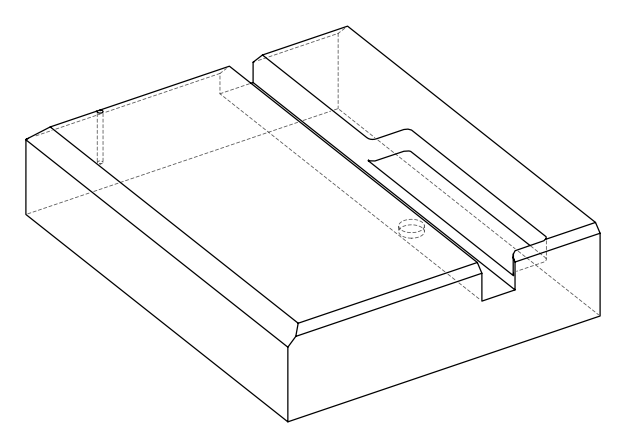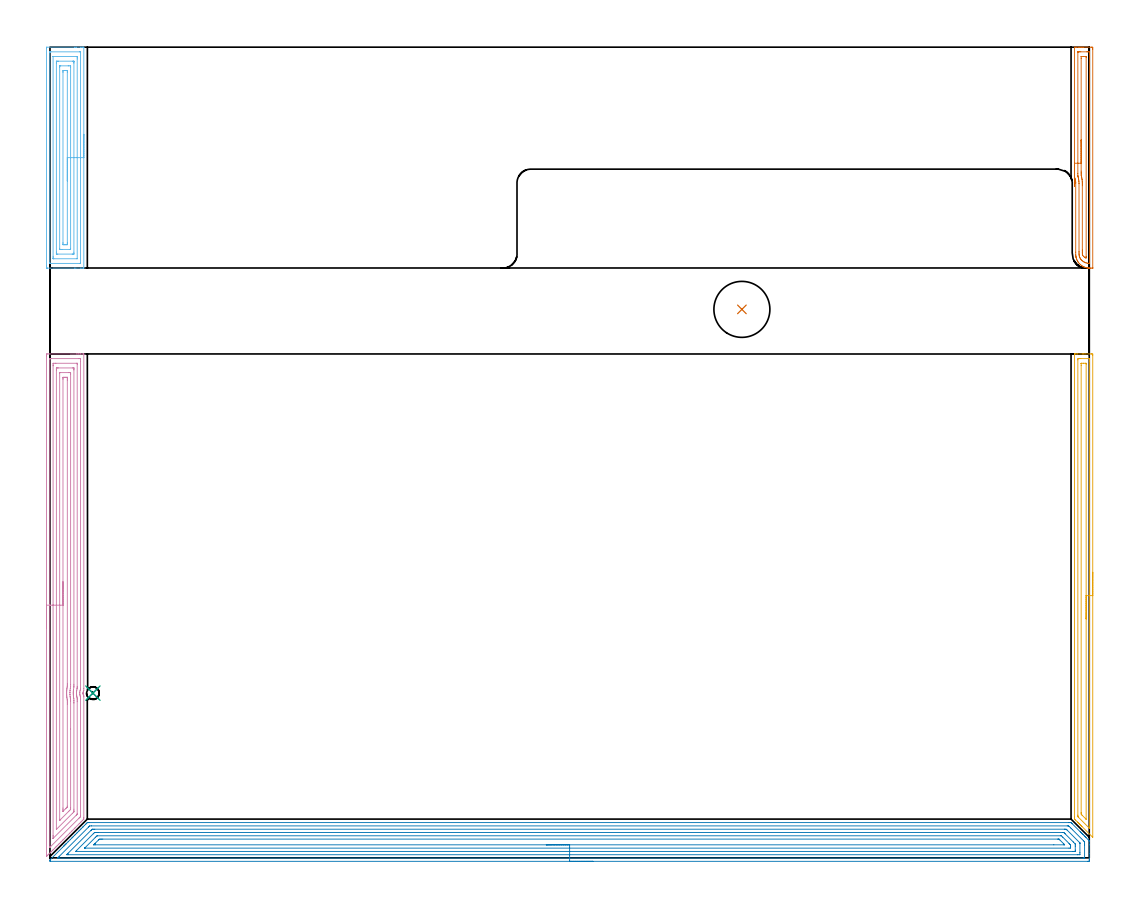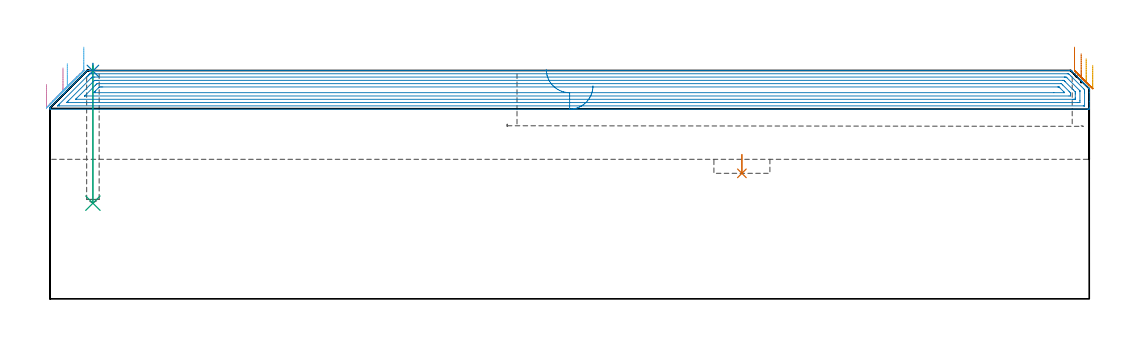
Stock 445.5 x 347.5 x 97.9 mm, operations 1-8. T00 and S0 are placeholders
(PLAN: 10 operations, 5 tool changes, 129.1 min)
(1 INDEXABLE_INSERT_DRILL_BLIND_HOLE_FROM_SOLID | STEP1POCKET | UGT0302_003 | 0.04 min | 19926 mm3)
(2 SPOT_DRILL | STEP1POCKET_1 | NXT0321_9005460120000 | 0.03 min | 147 mm3)
(3 DRILL_BLIND_HOLE_INTO_CENTER | STEP1POCKET_1 | UGT0301_449 | 0.24 min | 1107 mm3)
(4 AREA_MILL | FG_CHAMFER_SURFACE | UGT0205_001 | 10.26 min | 28572 mm3)
(5 AREA_MILL_1 | FG_CHAMFER_SURFACE_1 | UGT0205_001 | 5.1 min | 6593 mm3)
(6 AREA_MILL_2 | FG_CHAMFER_SURFACE_2 | UGT0205_001 | 4.84 min | 13066 mm3)
(7 AREA_MILL_3 | FG_CHAMFER_SURFACE_3 | UGT0205_001 | 2.45 min | 3027 mm3)
(8 AREA_MILL_4 | FG_CHAMFER_SURFACE_4 | UGT0205_001 | 21.27 min | 59649 mm3)
(9 MILL_OPEN_POCKET | POCKET_OPEN | NXT0201_013 | Follow Part, ap 2.5, ae 75% | 80.67 min | 614889 mm3)
(10 MILL_RECTANGULAR_SLOT | SLOT_RECTANGULAR | UGT0201_004 | Follow Part, ap 8, ae 75% | 4.16 min | 229620 mm3)
(TOOL UGT0302_003 | Indexable Insert Drill 24mm | D24 PA180 FL50 Z2)
(TOOL NXT0321_9005460120000 | NC Spot Drill, 142deg, 12mm, Carbide, Uncoated | D12 PA142 FL30 Z2)
(TOOL UGT0301_449 | Carbide Drill 5.4 mm | D5.4 PA118 FL57 Z2)
(TOOL UGT0205_001 | Chamfer Mill 20 x 3 x 45 deg. | D20 FL50 Z2)
(TOOL NXT0201_013 | ENDMILL 10mm | D10 FL30 Z4)
(TOOL UGT0201_004 | End Mill 32 mm | D32 FL53 Z6)
(OP 1 INDEXABLE_INSERT_DRILL_BLIND_HOLE_FROM_SOLID)
G17 G21 G94 G90
T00 M6
G54
G17 G0 G90 X296.6 Y235.1 S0 M3
G43 Z107.9 H0
G94 G81 G98 Z53.8 F250. R61.8
G80
M5
M2
(OP 2 SPOT_DRILL)
G17 G21 G94 G90
T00 M6
G54
G17 G0 G90 X18.4 Y70.6 S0 M3
G43 Z107.9 H0
G94 G81 G98 Z97.668 F250. R100.9
G80
M5
M2
(OP 3 DRILL_BLIND_HOLE_INTO_CENTER)
G17 G21 G94 G90
T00 M6
G54
G17 G0 G90 X18.4 Y70.6 S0 M3
G43 Z107.9 H0
G94 G81 G98 Z41. F250. R99.9
G80
M5
M2
(OP 4 AREA_MILL)
G17 G21 G94 G90
T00 M6
G54
G17 G0 G90 X-1.5 Y98.3 S1061 M3
G43 Z107.9 H0
Z91.9
G94 G1 Y98.338 Z91.028 F250.
Y98.452 Z90.163
Y98.641 Z89.312
Y98.903 Z88.48
Y99.237 Z87.674
Y99.64 Z86.9
Y100.108 Z86.164
Y100.639 Z85.472
Y101.229 Z84.829
Y101.872 Z84.24
Y102.564 Z83.708
Y103.3 Z83.24
Y104.074 Z82.837
Y104.88 Z82.503
Y105.712 Z82.241
Y106.563 Z82.052
Y107.428 Z81.938
Y108.3 Z81.9
Y214.993
X-1.499 Y215.395 Z81.901
X-1.495 Y215.88 Z81.903
X-1.492 Y215.991 Z81.906
X-1.014 Y215.996 Z82.384
X-0.414 Y216. Z82.983
X11.362 Z94.756
X11.93 Z95.327
X12.246 Z95.642
X12.814 Z96.21
X13.13 Z96.524
X14.153 Z97.552
X14.485 Y215.993 Z97.876
X14.497 Y215.991 Z97.888
X14.5 Y215.841 Z97.9
Y72.602
X14.495 Y71.84 Z97.891
X14.457 Y71.747 Z97.857
X14.454 Y71.74 Z97.854
X14.369 Y71.523 Z97.769
X14.299 Y71.303 Z97.699
X14.248 Y71.077 Z97.648
X14.218 Y70.848 Z97.615
X14.213 Y70.684 Z97.6
X14.212 Y70.683
X14.207 Y70.623 Z97.602
X14.209 Y70.535 Z97.607
Y70.515 Z97.608
X14.213 Y70.4 Z97.613
X14.235 Y70.22 Z97.633
X14.239 Y70.178 Z97.638
X14.275 Y70. Z97.674
X14.284 Y69.957 Z97.683
X14.331 Y69.799 Z97.728
X14.349 Y69.737 Z97.747
X14.375 Y69.666 Z97.775
X14.43 Y69.521 Z97.829
X14.474 Y69.421 Z97.873
X14.477 Y69.413 Z97.876
X14.493 Y69.363 Z97.892
X14.5 Y69.032 Z97.9
Y17.269
X14.497 Y16.6 Z97.888
X14.465 Y16.565 Z97.862
X14.456 Y16.555 Z97.854
X14.014 Y16.113 Z97.412
X13.833 Y15.931 Z97.229
X13.262 Y15.361 Z96.661
X12.54 Y14.64 Z95.94
X10.708 Y12.807 Z94.107
X9.369 Y11.469 Z92.768
X8.477 Y10.576 Z91.876
X7.138 Y9.237 Z90.536
X6.692 Y8.791 Z90.091
X6.246 Y8.345 Z89.644
X5.694 Y7.793 Z89.093
X5.469 Y7.567 Z88.866
X5.354 Y7.452 Z88.751
X4.826 Y6.926 Z88.225
X4.585 Y6.683 Z87.981
X4.461 Y6.56 Z87.859
X3.959 Y6.059 Z87.358
X3.701 Y5.799 Z87.097
X3.569 Y5.668 Z86.966
X3.092 Y5.192 Z86.491
X2.817 Y4.915 Z86.213
X2.701 Y4.799 Z86.097
X2.522 Y4.622 Z85.921
X2.233 Y4.333 Z85.633
X1.933 Y4.031 Z85.328
X1.344 Y3.444 Z84.744
X1.049 Y3.146 Z84.444
X0.444 Y2.544 Z83.844
X0.165 Y2.262 Z83.56
X-0.523 Y1.577 Z82.877
X-0.893 Y1.205 Z82.503
X-1.341 Y0.759 Z82.058
X-1.456 Y0.65 Z81.943
X-1.494 Y0.617 Z81.904
X-1.499 Y0.737 Z81.901
X-1.5 Y0.759 Z81.9
Y108.3
X-0.086 Z83.314
Y213.61
X-0.084 Y213.822 Z83.316
X-0.081 Y213.927 Z83.319
X-0.079 Y213.976 Z83.321
X-0.068 Y213.99 Z83.332
X-0.019 Y213.992 Z83.381
X0.369 Y213.999 Z83.769
X12.246 Y214. Z95.646
X12.744 Y213.999 Z96.144
X12.969 Y213.994 Z96.369
X13.07 Y213.99 Z96.47
X13.084 Y213.656 Z96.484
X13.085 Y213.61 Z96.485
X13.086 Y212.761 Z96.486
X13.085 Y72.647 Z96.485
X13.084 Y72.602 Z96.484
X13.079 Y72.392 Z96.479
X12.954 Y71.887 Z96.354
X12.914 Y71.709 Z96.314
X12.823 Y71.126 Z96.223
X12.802 Y70.817 Z96.202
X12.81 Y70.247 Z96.21
X12.842 Y69.924 Z96.242
X12.891 Y69.604 Z96.291
X12.985 Y69.177 Z96.385
X13.022 Y69.032 Z96.422
X13.079 Y68.818 Z96.479
X13.086 Y68.139 Z96.486
X13.085 Y18.162 Z96.485
X13.079 Y17.738 Z96.479
X13.077 Y17.638 Z96.477
X13.021 Y17.578 Z96.421
X12.924 Y17.477 Z96.324
X12.72 Y17.269 Z96.12
X12.482 Y17.031 Z95.882
X0.137 Y4.687 Z83.537
X0.046 Y4.598 Z83.446
X-0.044 Y4.514 Z83.356
X-0.078 Y4.483 Z83.322
X-0.085 Y4.73 Z83.315
Y4.775
X-0.086 Y108.3 Z83.314
X1.328 Z84.728
X1.329 Y210.932 Z84.729
Y211.244
X1.334 Y211.825 Z84.734
X1.335 Y211.972 Z84.735
X1.473 Y211.991 Z84.873
X1.638 Y211.995 Z85.038
X2.349 Y212. Z85.749
X2.522 Z85.922
X11.362 Z94.762
X11.535 Y211.998 Z94.935
X11.651 Y211.994 Z95.051
X11.666 Y211.99 Z95.066
X11.668 Y211.987 Z95.068
X11.67 Y211.967 Z95.07
X11.672 Y211.512 Z95.072
X11.671 Y73.494 Z95.071
X11.669 Y73.184 Z95.069
X11.664 Y72.892 Z95.064
X11.659 Y72.75 Z95.059
X11.627 Y72.602 Z95.027
X11.581 Y72.381 Z94.981
X11.464 Y71.709 Z94.864
X11.451 Y71.619 Z94.851
X11.41 Y71.241 Z94.81
X11.382 Y70.817 Z94.782
Y70.796
X11.394 Y70.358 Z94.794
X11.411 Y69.924 Z94.811
X11.415 Y69.87 Z94.815
X11.471 Y69.428 Z94.871
X11.536 Y69.032 Z94.936
X11.58 Y68.811 Z94.98
X11.662 Y68.429 Z95.062
X11.666 Y68.139 Z95.066
X11.67 Y67.829 Z95.07
X11.671 Y67.247 Z95.071
Y66.934
Y19.054
X11.67 Y18.743 Z95.07
X11.667 Y18.698 Z95.067
X11.664 Y18.675 Z95.064
X11.654 Y18.662 Z95.054
X11.59 Y18.593 Z94.99
X11.362 Y18.361 Z94.762
X11.263 Y18.262 Z94.663
X1.493 Y8.492 Z84.893
X1.344 Y8.345 Z84.744
X1.339 Z84.739
X1.335 Z84.735
X1.333 Y8.359 Z84.733
X1.33 Y8.656 Z84.73
X1.329 Y9.237 Z84.729
X1.328 Y9.55 Z84.728
Y108.3
X2.743 Z86.143
Y209.147
X2.744 Y209.816 Z86.144
X2.746 Y209.913 Z86.146
X2.749 Y209.97 Z86.149
X2.752 Y209.99 Z86.152
X2.773 Y209.992 Z86.173
X2.984 Y209.996 Z86.384
X3.406 Y210. Z86.806
X3.446 Z86.846
X9.633 Z93.033
X10.026 Y209.994 Z93.426
X10.221 Y209.99 Z93.621
X10.251 Y209.979 Z93.651
X10.253 Y209.947 Z93.653
X10.255 Y209.893 Z93.655
X10.257 Y209.37 Z93.657
Y209.147
Y74.387
X10.256 Y73.718 Z93.656
X10.254 Y73.494 Z93.654
X10.25 Y73.16 Z93.65
X10.08 Y72.111 Z93.48
X10.031 Y71.709 Z93.431
X9.995 Y71.304 Z93.395
X9.973 Y70.817 Z93.373
X9.978 Y70.429 Z93.378
X9.997 Y69.924 Z93.397
X10.031 Y69.483 Z93.431
X10.085 Y69.032 Z93.485
X10.185 Y68.435 Z93.585
X10.239 Y68.139 Z93.639
X10.253 Y67.474 Z93.653
X10.255 Y67.247 Z93.655
X10.257 Y66.577 Z93.657
Y66.355
Y20.839
X10.256 Y20.171 Z93.656
X10.254 Y19.947 Z93.654
X10.25 Y19.78 Z93.65
X10.243 Y19.704 Z93.643
X10.192 Y19.649 Z93.592
X10.042 Y19.495 Z93.442
X9.606 Y19.054 Z93.006
X2.875 Y12.324 Z86.275
X2.799 Y12.251 Z86.199
X2.767 Y12.223 Z86.167
X2.753 Y12.212 Z86.153
X2.749 Y12.22 Z86.149
X2.747 Y12.31 Z86.147
X2.743 Y12.584 Z86.143
Y108.3
X4.157 Z87.557
Y207.632
X4.161 Y207.901 Z87.561
X4.164 Y207.976 Z87.564
X4.167 Y207.992 Z87.567
X4.173 Y207.994 Z87.573
X4.211 Y207.998 Z87.611
X4.29 Y207.999 Z87.69
X4.543 Y208. Z87.943
X8.078 Z91.478
X8.71 Y207.999 Z92.11
X8.8 Y207.997 Z92.2
X8.826 Y207.994 Z92.226
X8.834 Y207.992 Z92.234
X8.836 Y207.945 Z92.236
X8.84 Y207.766 Z92.24
X8.843 Y207.497 Z92.243
Y207.362
X8.842 Y74.253 Z92.242
X8.836 Y73.494 Z92.236
X8.827 Y73.376 Z92.227
X8.702 Y72.602 Z92.102
X8.612 Y71.808 Z92.012
X8.605 Y71.709 Z92.005
X8.563 Y70.965 Z91.963
X8.559 Y70.817 Z91.959
X8.574 Y70.062 Z91.974
X8.581 Y69.924 Z91.981
X8.639 Y69.104 Z92.039
X8.646 Y69.032 Z92.046
X8.71 Y68.529 Z92.11
X8.775 Y68.139 Z92.175
X8.788 Y68.061 Z92.188
X8.826 Y67.822 Z92.226
X8.833 Y67.627 Z92.233
X8.841 Y67.247 Z92.241
X8.842 Y67.113 Z92.242
X8.843 Y55.199 Z92.243
Y21.597
X8.84 Y20.839 Z92.24
X8.838 Y20.773 Z92.238
X8.835 Y20.745 Z92.235
X8.82 Y20.728 Z92.22
X8.71 Y20.611 Z92.11
X8.381 Y20.279 Z91.781
X8.049 Y19.947 Z91.449
X4.29 Y16.189 Z87.69
X4.195 Y16.098 Z87.595
X4.169 Y16.076 Z87.569
X4.164 Y16.075 Z87.564
X4.162 Y16.083 Z87.562
X4.158 Y16.153 Z87.558
X4.157 Y16.512 Z87.557
Y108.3
X5.571 Z88.971
Y205.177
X5.573 Y205.578 Z88.973
X5.575 Y205.823 Z88.975
X5.578 Y205.945 Z88.978
X5.585 Y205.991 Z88.985
X5.644 Y205.995 Z89.044
X6.058 Y205.998 Z89.458
X6.524 Y206. Z89.924
X6.942 Y205.999 Z90.342
X7.411 Y205.997 Z90.811
X7.421 Y205.99 Z90.821
X7.424 Y205.983 Z90.824
X7.427 Y205.578 Z90.827
X7.429 Y205.086 Z90.829
Y204.685
Y74.788
X7.428 Y74.387 Z90.828
X7.425 Y73.899 Z90.825
X7.422 Y73.696 Z90.822
X7.394 Y73.494 Z90.794
X7.338 Y73.094 Z90.738
X7.275 Y72.602 Z90.675
X7.239 Y72.302 Z90.639
X7.187 Y71.709 Z90.587
X7.173 Y71.476 Z90.573
X7.145 Y70.817 Z90.545
X7.147 Y70.61 Z90.547
X7.165 Y69.924 Z90.565
X7.176 Y69.688 Z90.576
X7.226 Y69.032 Z90.626
X7.254 Y68.717 Z90.654
X7.329 Y68.139 Z90.729
X7.391 Y67.686 Z90.791
X7.42 Y67.447 Z90.82
X7.423 Y67.247 Z90.823
X7.427 Y66.757 Z90.827
X7.428 Y66.355 Z90.828
X7.429 Y65.863 Z90.829
X7.428 Y22.133 Z90.828
X7.427 Y21.932 Z90.827
X7.424 Y21.833 Z90.824
X7.422 Y21.787 Z90.822
X7.376 Y21.732 Z90.776
X7.161 Y21.511 Z90.561
X6.942 Y21.29 Z90.342
X6.718 Y21.065 Z90.118
X5.597 Y19.947 Z88.997
X5.59 Y19.946 Z88.99
X5.578 Y19.947 Z88.978
X5.577 Y19.978 Z88.977
X5.572 Y20.437 Z88.972
X5.571 Y20.839 Z88.971
Y21.331
Y108.3
Y109.171 Z89.009
Y110.036 Z89.123
Y110.888 Z89.312
Y111.72 Z89.574
Y112.526 Z89.908
Y113.3 Z90.311
Y114.036 Z90.78
Y114.728 Z91.311
Y115.371 Z91.9
Y115.96 Z92.543
Y116.491 Z93.235
Y116.96 Z93.971
Y117.363 Z94.745
Y117.697 Z95.551
Y117.959 Z96.383
Y118.148 Z97.235
Y118.262 Z98.099
Y118.3 Z98.971
G0 Z107.9
M5
M2
(OP 5 AREA_MILL_1)
G17 G21 G94 G90
T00 M6
G54
G17 G0 G90 X447. Y122.4 S1061 M3
G43 Z107.9 H0
Z100.1
G94 G1 Y122.362 Z99.228 F250.
Y122.248 Z98.364
Y122.059 Z97.512
Y121.797 Z96.68
Y121.463 Z95.874
Y121.06 Z95.1
Y120.591 Z94.364
Y120.06 Z93.672
Y119.471 Z93.029
Y118.828 Z92.44
Y118.136 Z91.909
Y117.4 Z91.44
Y116.626 Z91.037
Y115.82 Z90.703
Y114.988 Z90.441
Y114.136 Z90.252
Y113.272 Z90.138
Y112.4 Z90.1
Y8.951
X446.993 Y8.819 Z90.106
X446.85 Y8.951 Z90.25
X446.83 Y8.97 Z90.27
X442.389 Y13.41 Z94.708
X442.223 Y13.575 Z94.872
X442.062 Y13.737 Z95.036
X441.944 Y13.855 Z95.154
X441.784 Y14.013 Z95.311
X441.63 Y14.169 Z95.467
X441.498 Y14.301 Z95.6
X441.346 Y14.452 Z95.75
X441.199 Y14.6 Z95.899
X441.052 Y14.747 Z96.046
X440.907 Y14.891 Z96.189
X440.767 Y15.032 Z96.33
X440.606 Y15.193 Z96.492
X440.469 Y15.329 Z96.627
X439.591 Y16.207 Z97.505
X439.27 Y16.531 Z97.828
X439.206 Y16.599 Z97.892
X439.2 Y17.423 Z97.9
Y215.85
X439.202 Y215.99 Z97.888
X439.33 Y215.998 Z97.762
X439.464 Y216. Z97.635
X439.876 Z97.223
X440.469 Z96.626
X442.519 Z94.578
X443.097 Z93.997
X443.687 Z93.409
X446.318 Z90.779
X446.609 Y215.997 Z90.488
X446.992 Y215.99 Z90.105
X446.996 Y215.798 Z90.102
X446.999 Y215.404 Z90.101
X447. Y112.4 Z90.1
X445.586 Z91.514
Y12.964
X445.584 Y12.738 Z91.516
X445.582 Y12.682 Z91.518
X445.581 Y12.679 Z91.519
X445.577 Y12.68 Z91.523
X445.556 Y12.697 Z91.544
X445.511 Y12.74 Z91.589
X445.286 Y12.964 Z91.814
X440.829 Y17.423 Z96.271
X440.653 Y17.605 Z96.447
X440.625 Y17.637 Z96.475
X440.621 Y17.657 Z96.479
X440.618 Y17.702 Z96.482
X440.615 Y17.795 Z96.485
X440.614 Y18.166 Z96.486
Y18.314
X440.615 Y213.471 Z96.485
X440.616 Y213.62 Z96.484
X440.621 Y213.982 Z96.479
X440.977 Y213.995 Z96.123
X441.346 Y213.998 Z95.754
X441.849 Y214. Z95.251
X445.358 Z91.742
X445.52 Y213.997 Z91.58
X445.546 Y213.995 Z91.554
X445.569 Y213.991 Z91.531
X445.579 Y213.962 Z91.521
X445.583 Y213.771 Z91.517
X445.585 Y213.62 Z91.515
X445.586 Y212.876 Z91.514
Y112.4
X444.172 Z92.928
X444.171 Y16.531 Z92.929
X444.169 Z92.931
X442.386 Y18.314 Z94.714
X442.223 Y18.481 Z94.877
X442.049 Y18.662 Z95.051
X442.035 Y19.009 Z95.065
X442.031 Y19.206 Z95.069
X442.029 Y19.403 Z95.071
Y211.142
X442.031 Y211.836 Z95.069
X442.033 Y211.935 Z95.067
X442.035 Y211.98 Z95.065
X442.042 Y211.991 Z95.058
X442.066 Y211.996 Z95.034
X442.223 Y211.998 Z94.877
X442.939 Y212. Z94.161
X443.1 Z94.
X443.817 Y211.999 Z93.283
X443.977 Y211.995 Z93.123
X444.137 Y211.99 Z92.963
X444.165 Y211.982 Z92.935
X444.167 Y211.954 Z92.933
X444.17 Y211.902 Z92.93
X444.171 Y211.836 Z92.929
Y211.639
X444.172 Y112.4 Z92.928
Y111.528 Z92.967
Y110.663 Z93.08
Y109.812 Z93.269
Y108.98 Z93.532
Y108.174 Z93.865
Y107.4 Z94.268
Y106.664 Z94.737
Y105.972 Z95.268
Y105.329 Z95.857
Y104.74 Z96.501
Y104.208 Z97.193
Y103.74 Z97.928
Y103.337 Z98.702
Y103.003 Z99.508
Y102.741 Z100.34
Y102.552 Z101.192
Y102.438 Z102.057
Y102.4 Z102.928
G0 Z107.9
M5
M2
(OP 6 AREA_MILL_2)
G17 G21 G94 G90
T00 M6
G54
G17 G0 G90 X14.5 Y310.15 S1061 M3
G43 Z107.9 H0
G94 G1 Y310.112 Z107.028 F250.
Y309.998 Z106.163
Y309.809 Z105.312
Y309.547 Z104.48
Y309.213 Z103.674
Y308.81 Z102.9
Y308.342 Z102.164
Y307.81 Z101.472
Y307.221 Z100.829
Y306.578 Z100.239
Y305.886 Z99.708
Y305.15 Z99.24
Y304.376 Z98.837
Y303.57 Z98.503
Y302.738 Z98.241
Y301.886 Z98.052
Y301.022 Z97.938
Y300.15 Z97.9
Y252.934
X14.504 Y252.81 Z97.895
X14.487 Y252.808 Z97.878
X14.201 Y252.8 Z97.599
X13.674 Z97.073
X13.13 Z96.525
X11.09 Z94.487
X10.478 Z93.872
X-1.014 Y252.801 Z82.383
X-1.232 Y252.803 Z82.165
X-1.491 Y252.808 Z81.906
X-1.494 Y252.898 Z81.903
X-1.499 Y253.382 Z81.901
X-1.5 Y253.873 Z81.9
Y346.918
X-1.496 Y347.323 Z81.902
X-1.491 Y347.49 Z81.905
X-1.32 Y347.5 Z82.077
X10.478 Z93.872
X11.09 Z94.487
X11.362 Z94.759
X13.13 Z96.525
X13.674 Z97.073
X14.014 Z97.412
X14.201 Z97.6
X14.487 Y347.492 Z97.878
X14.504 Y347.49 Z97.895
X14.5 Y347.366 Z97.9
Y300.15
X13.086 Z96.486
Y255.164
X13.084 Y254.952 Z96.484
X13.081 Y254.847 Z96.481
X13.079 Y254.825 Z96.479
X13.068 Y254.81 Z96.468
X12.968 Y254.807 Z96.368
X12.606 Y254.801 Z96.006
X0.231 Z83.631
X0.026 Y254.806 Z83.426
X-0.06 Y254.81 Z83.34
X-0.079 Y254.821 Z83.321
X-0.082 Y254.859 Z83.318
X-0.084 Y254.945 Z83.316
X-0.086 Y255.12 Z83.314
Y345.136
X-0.084 Y345.348 Z83.316
X-0.082 Y345.453 Z83.318
X-0.079 Y345.475 Z83.321
X-0.069 Y345.49 Z83.331
X0.032 Y345.493 Z83.432
X0.394 Y345.499 Z83.794
X12.769 Z96.169
X12.974 Y345.494 Z96.374
X13.06 Y345.49 Z96.46
X13.079 Y345.478 Z96.479
X13.082 Y345.441 Z96.482
X13.084 Y345.355 Z96.484
X13.086 Y345.18 Z96.486
Y300.15
X11.671 Z95.071
Y256.868
X11.668 Y256.83 Z95.068
X11.665 Y256.817 Z95.065
X11.65 Y256.81 Z95.05
X11.505 Y256.801 Z94.905
X1.638 Y256.8 Z85.038
X1.494 Y256.802 Z84.894
X1.398 Y256.807 Z84.798
X1.335 Y256.813 Z84.735
X1.332 Y256.842 Z84.732
X1.33 Y256.946 Z84.73
X1.329 Y257.258 Z84.729
X1.328 Y257.836 Z84.728
X1.329 Y343.432 Z84.729
X1.331 Y343.47 Z84.731
X1.334 Y343.483 Z84.734
X1.35 Y343.49 Z84.75
X1.495 Y343.499 Z84.895
X11.362 Y343.5 Z94.762
X11.506 Y343.498 Z94.906
X11.602 Y343.493 Z95.002
X11.665 Y343.487 Z95.065
X11.667 Y343.458 Z95.067
X11.67 Y343.354 Z95.07
X11.671 Y343.042 Z95.071
Y342.463
Y300.15
X10.257 Z93.657
Y259.618
X10.254 Y258.953 Z93.654
X10.25 Y258.855 Z93.65
X10.247 Y258.81 Z93.647
X10.202 Y258.808 Z93.602
X10. Y258.804 Z93.4
X9.594 Y258.8 Z92.994
X9.522 Z92.922
X3.334 Z86.734
X2.979 Y258.802 Z86.379
X2.801 Y258.806 Z86.201
X2.758 Y258.81 Z86.158
X2.749 Y258.815 Z86.149
X2.747 Y258.829 Z86.147
X2.745 Y258.886 Z86.145
X2.743 Y259.396 Z86.143
Y259.618
Y340.682
X2.746 Y341.347 Z86.146
X2.75 Y341.445 Z86.15
X2.753 Y341.49 Z86.153
X2.798 Y341.492 Z86.198
X3. Y341.496 Z86.4
X3.406 Y341.5 Z86.806
X3.478 Z86.878
X9.666 Z93.066
X10.021 Y341.498 Z93.421
X10.199 Y341.494 Z93.599
X10.242 Y341.49 Z93.642
X10.251 Y341.485 Z93.651
X10.253 Y341.471 Z93.653
X10.255 Y341.414 Z93.655
X10.257 Y340.904 Z93.657
Y340.682
Y300.15
X8.843 Z92.243
Y261.266
X8.842 Y261.131 Z92.242
X8.836 Y260.864 Z92.236
X8.833 Y260.809 Z92.233
X8.821 Y260.806 Z92.221
X8.784 Y260.802 Z92.184
X8.71 Y260.801 Z92.11
X8.421 Y260.8 Z91.821
X5.174 Z88.574
X4.885 Z88.285
X4.29 Y260.807 Z87.69
X4.206 Y260.81 Z87.606
X4.164 Y260.826 Z87.564
X4.161 Y260.997 Z87.561
X4.158 Y261.265 Z87.558
X4.157 Y339.034 Z87.557
X4.158 Y339.169 Z87.558
X4.164 Y339.437 Z87.564
X4.167 Y339.491 Z87.567
X4.179 Y339.494 Z87.579
X4.216 Y339.498 Z87.616
X4.29 Y339.499 Z87.69
X4.579 Y339.5 Z87.979
X7.826 Z91.226
X8.115 Y339.499 Z91.515
X8.71 Y339.493 Z92.11
X8.794 Y339.49 Z92.194
X8.836 Y339.474 Z92.236
X8.839 Y339.303 Z92.239
X8.842 Y339.034 Z92.242
X8.843 Y300.15 Z92.243
X7.429 Z90.829
Y263.582
X7.427 Y263.181 Z90.827
X7.425 Y262.936 Z90.825
X7.422 Y262.823 Z90.822
X7.311 Y262.809 Z90.711
X6.942 Y262.803 Z90.342
X6.436 Y262.8 Z89.836
X6.058 Y262.802 Z89.458
X5.68 Y262.807 Z89.08
X5.578 Y262.81 Z88.978
X5.575 Y262.887 Z88.975
X5.572 Y263.018 Z88.972
X5.571 Y263.181 Z88.971
Y263.672
Y336.718
X5.573 Y337.119 Z88.973
X5.575 Y337.364 Z88.975
X5.578 Y337.478 Z88.978
X5.688 Y337.491 Z89.088
X6.058 Y337.497 Z89.458
X6.564 Y337.5 Z89.964
X6.942 Y337.498 Z90.342
X7.32 Y337.493 Z90.72
X7.422 Y337.49 Z90.822
X7.425 Y337.413 Z90.825
X7.427 Y337.282 Z90.827
X7.428 Y337.119 Z90.828
X7.429 Y336.628 Z90.829
Y300.15
Y299.278 Z90.867
Y298.414 Z90.981
Y297.562 Z91.17
Y296.73 Z91.432
Y295.924 Z91.766
Y295.15 Z92.169
Y294.414 Z92.637
Y293.722 Z93.168
Y293.079 Z93.758
Y292.49 Z94.401
Y291.958 Z95.093
Y291.49 Z95.829
Y291.087 Z96.603
Y290.753 Z97.409
Y290.491 Z98.241
Y290.302 Z99.092
Y290.188 Z99.957
Y290.15 Z100.829
G0 Z107.9
M5
M2
(OP 7 AREA_MILL_3)
G17 G21 G94 G90
T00 M6
G54
G17 G0 G90 X439.2 Y287.74 S1061 M3
G43 Z107.9 H0
G94 G1 Y287.778 Z107.028 F250.
Y287.892 Z106.163
Y288.08 Z105.312
Y288.343 Z104.48
Y288.677 Z103.674
Y289.079 Z102.9
Y289.548 Z102.164
Y290.079 Z101.472
Y290.669 Z100.829
Y291.312 Z100.239
Y292.004 Z99.708
Y292.74 Z99.24
Y293.514 Z98.837
Y294.32 Z98.503
Y295.152 Z98.241
Y296.003 Z98.052
Y296.868 Z97.938
Y297.74 Z97.9
Y347.363
X439.202 Y347.49 Z97.889
X439.318 Y347.497 Z97.775
X439.441 Y347.5 Z97.658
X440.131 Z96.968
X440.806 Z96.293
X441.346 Z95.75
X441.616 Z95.481
X442.223 Z94.874
X442.493 Z94.605
X443.097 Z93.997
X446.305 Z90.792
X446.609 Y347.496 Z90.488
X446.992 Y347.49 Z90.105
X446.995 Y347.31 Z90.103
X446.999 Y346.918 Z90.101
X447. Y346.52 Z90.1
Y252.937
X446.995 Y252.812 Z90.104
X446.994 Y252.81 Z90.105
X446.946 Y252.8 Z90.153
X446.269 Z90.83
X445.956 Y252.801 Z91.142
X445.731 Y252.804 Z91.367
X445.521 Y252.807 Z91.577
X445.32 Y252.819 Z91.779
X445.083 Y252.834 Z92.016
X444.854 Y252.861 Z92.244
X444.649 Y252.887 Z92.45
X444.425 Y252.932 Z92.675
X444.215 Y252.975 Z92.885
X443.776 Y253.1 Z93.323
X443.342 Y253.255 Z93.757
X443.1 Y253.36 Z93.998
X443.055 Y253.382 Z94.045
X442.892 Y253.461 Z94.208
X442.472 Y253.708 Z94.628
X442.035 Y254.014 Z95.065
X441.616 Y254.35 Z95.482
X441.199 Y254.788 Z95.901
X440.824 Y255.24 Z96.274
X440.726 Y255.378 Z96.37
X440.585 Y255.609 Z96.511
X440.501 Y255.748 Z96.597
X440.297 Y256.129 Z96.803
X440.176 Y256.413 Z96.923
X440.113 Y256.566 Z96.986
X440.029 Y256.8 Z97.071
X439.952 Y257.019 Z97.148
X439.857 Y257.355 Z97.238
X439.851 Y257.382 Z97.244
X439.803 Y257.627 Z97.294
X439.782 Y257.762 Z97.317
X439.76 Y257.908 Z97.339
X439.737 Y258.141 Z97.362
X439.714 Y258.352 Z97.381
X439.703 Y258.679 Z97.397
X439.701 Y259.617 Z97.399
X439.698 Y289.256
X439.694 Y289.375 Z97.4
X439.693 Y289.396 Z97.402
X439.691 Y289.489 Z97.408
X439.658 Y289.906 Z97.438
X439.656 Y289.923 Z97.439
X439.599 Y290.319 Z97.5
X439.592 Y290.369 Z97.507
X439.492 Y290.812 Z97.606
X439.482 Y290.847 Z97.617
X439.358 Y291.26 Z97.739
X439.344 Y291.3 Z97.753
X439.279 Y291.481 Z97.819
X439.203 Y291.67 Z97.897
X439.201 Y291.678 Z97.898
X439.2 Y291.687 Z97.9
Y297.74
X440.614 Z96.486
X440.615 Y345.322 Z96.485
X440.616 Y345.414 Z96.484
X440.618 Y345.46 Z96.482
X440.621 Y345.478 Z96.479
X440.631 Y345.49 Z96.469
X440.99 Y345.497 Z96.11
X441.346 Y345.499 Z95.754
X441.864 Y345.5 Z95.236
X444.496 Z92.604
X444.854 Y345.499 Z92.246
X445.377 Y345.496 Z91.723
X445.521 Y345.49 Z91.579
X445.579 Y345.464 Z91.521
X445.583 Y345.287 Z91.517
X445.584 Y345.136 Z91.516
X445.586 Y344.393 Z91.514
X445.585 Y254.978 Z91.515
X445.584 Y254.886 Z91.516
X445.582 Y254.84 Z91.518
X445.58 Y254.824 Z91.52
X445.557 Y254.817 Z91.543
X445.174 Y254.839 Z91.926
X444.854 Y254.879 Z92.246
X444.531 Y254.941 Z92.569
X444.084 Y255.055 Z93.016
X443.977 Y255.092 Z93.123
X443.777 Y255.164 Z93.323
X443.48 Y255.301 Z93.62
X443.315 Y255.389 Z93.785
X443.1 Y255.515 Z94.
X442.78 Y255.735 Z94.32
X442.377 Y256.055 Z94.723
X442.223 Y256.216 Z94.877
X441.884 Y256.604 Z95.216
X441.745 Y256.789 Z95.355
X441.648 Y256.946 Z95.452
X441.538 Y257.142 Z95.562
X441.462 Y257.289 Z95.638
X441.346 Y257.564 Z95.754
X441.252 Y257.836 Z95.848
X441.211 Y257.973 Z95.889
X441.148 Y258.387 Z95.952
X441.124 Y258.727 Z95.976
X441.12 Y258.956 Z95.98
X441.116 Y259.618 Z95.984
Y259.852
X441.113 Y289.116 Z95.987
X441.108 Y289.256 Z95.992
X441.075 Y289.906 Z96.025
X441.052 Y290.204 Z96.048
X440.967 Y290.796 Z96.133
X440.863 Y291.287 Z96.237
X440.759 Y291.687 Z96.341
X440.665 Y292.034 Z96.435
X440.636 Y292.145 Z96.464
X440.621 Y292.246 Z96.479
X440.617 Y292.428 Z96.483
X440.615 Y292.578 Z96.485
X440.614 Y293.321 Z96.486
Y297.74
X442.028 Z95.072
X442.029 Y342.66 Z95.071
X442.033 Y343.354 Z95.067
X442.035 Y343.452 Z95.065
X442.038 Y343.49 Z95.062
X442.084 Y343.496 Z95.016
X442.223 Y343.498 Z94.877
X442.957 Y343.5 Z94.143
X443.834 Z93.266
X443.977 Y343.497 Z93.123
X444.12 Y343.493 Z92.98
X444.157 Y343.49 Z92.943
X444.165 Y343.47 Z92.935
X444.168 Y343.42 Z92.932
X444.17 Y343.354 Z92.93
X444.171 Y343.157 Z92.929
Y257.836
X444.17 Y257.641 Z92.93
X444.165 Y257.442 Z92.935
X444.155 Y257.101 Z92.945
X443.977 Y257.177 Z93.123
X443.835 Y257.25 Z93.265
X443.423 Y257.509 Z93.677
X443.1 Y257.785 Z94.
X443.05 Y257.836 Z94.05
X442.754 Y258.188 Z94.346
X442.629 Y258.428 Z94.471
X442.579 Y258.554 Z94.521
X442.545 Y258.727 Z94.555
X442.535 Y259.301 Z94.565
X442.532 Y259.618 Z94.568
X442.53 Y260.197 Z94.57
Y260.509
X442.527 Y288.124 Z94.573
X442.525 Y288.708 Z94.575
X442.521 Y289.015 Z94.579
X442.507 Y289.617 Z94.593
X442.493 Y289.906 Z94.607
X442.442 Y290.574 Z94.658
X442.411 Y290.796 Z94.689
X442.356 Y291.168 Z94.744
X442.271 Y291.638 Z94.829
X442.261 Y291.687 Z94.839
X442.223 Y291.865 Z94.877
X442.043 Y292.578 Z95.057
X442.035 Y292.768 Z95.065
X442.03 Y293.469 Z95.07
X442.029 Y293.666 Z95.071
X442.028 Y294.36 Z95.072
Y297.74
Y298.611 Z95.11
Y299.476 Z95.223
Y300.328 Z95.412
Y301.16 Z95.675
Y301.966 Z96.008
Y302.74 Z96.411
Y303.475 Z96.88
Y304.168 Z97.411
Y304.811 Z98.
Y305.4 Z98.644
Y305.931 Z99.336
Y306.4 Z100.072
Y306.803 Z100.845
Y307.137 Z101.651
Y307.399 Z102.483
Y307.588 Z103.335
Y307.702 Z104.2
Y307.74 Z105.072
G0 Z107.9
M5
M2
(OP 8 AREA_MILL_4)
G17 G21 G94 G90
T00 M6
G54
G17 G0 G90 X232.75 Y-1.5 S1061 M3
G43 Z107.9 H0
Z91.3
G94 G1 X232.712 Z90.428 F250.
X232.598 Z89.564
X232.409 Z88.712
X232.147 Z87.88
X231.813 Z87.074
X231.41 Z86.3
X230.942 Z85.564
X230.41 Z84.872
X229.821 Z84.229
X229.178 Z83.64
X228.486 Z83.108
X227.75 Z82.64
X226.976 Z82.237
X226.17 Z81.903
X225.338 Z81.641
X224.486 Z81.452
X223.622 Z81.338
X222.75 Z81.3
X0.178
X0.097 Y-1.497 Z81.303
X0.001 Y-1.491 Z81.306
X0. Y-1.1 Z81.698
X0.002 Y-0.909 Z81.888
X0.029 Y-0.87 Z81.929
X5.326 Y4.427 Z87.226
X5.943 Y5.044 Z87.842
X5.988 Y5.089 Z87.888
X6.189 Y5.289 Z88.088
X6.236 Y5.337 Z88.134
X6.286 Y5.387 Z88.186
X6.476 Y5.576 Z88.375
X6.528 Y5.63 Z88.426
X6.584 Y5.685 Z88.484
X6.763 Y5.864 Z88.663
X6.821 Y5.922 Z88.719
X7.115 Y6.215 Z89.015
X7.776 Y6.877 Z89.676
X8.67 Y7.77 Z90.57
X9.455 Y8.556 Z91.354
X9.564 Y8.666 Z91.462
X9.914 Y9.014 Z91.814
X10.097 Y9.197 Z91.997
X10.623 Y9.726 Z92.521
X10.905 Y10.005 Z92.805
X10.918 Y10.019 Z92.818
X11.501 Y10.604 Z93.399
X11.792 Y10.892 Z93.692
X12.379 Y11.481 Z94.278
X12.752 Y11.852 Z94.652
X13.258 Y12.359 Z95.156
X13.844 Y12.944 Z95.744
X14.033 Y13.134 Z95.932
X14.136 Y13.237 Z96.034
X14.722 Y13.822 Z96.622
X15.374 Y14.474 Z97.274
X15.6 Y14.7 Z97.5
X15.821 Y14.921 Z97.72
X15.993 Y15.097 Z97.889
X16.715 Y15.1 Z97.9
X436.83
X437.361 Y15.097 Z97.896
X437.7 Y15.093 Z97.893
X437.724 Y15.073 Z97.872
X438.101 Y14.7 Z97.499
X438.171 Y14.63 Z97.428
X441.613 Y11.189 Z93.985
X441.746 Y11.055 Z93.853
X441.914 Y10.887 Z93.685
X442.052 Y10.75 Z93.546
X442.193 Y10.608 Z93.406
X442.345 Y10.456 Z93.254
X442.491 Y10.311 Z93.106
X442.64 Y10.161 Z92.959
X442.776 Y10.025 Z92.823
X442.93 Y9.872 Z92.667
X443.424 Y9.376 Z92.176
X443.683 Y9.118 Z91.916
X443.807 Y8.994 Z91.791
X444.149 Y8.652 Z91.451
X445.123 Y7.678 Z90.477
X445.279 Y7.521 Z90.321
X445.471 Y7.326 Z90.124
X445.496 Y7.293 Z90.09
X445.498 Y7.239 Z90.037
X445.5 Y7.196 Z89.994
Y5.572 Z88.368
Y1.797 Z84.594
Y-0.836 Z81.961
X445.496 Y-1.1 Z81.697
X445.49 Y-1.492 Z81.305
X445.278 Y-1.496 Z81.303
X444.875 Y-1.5 Z81.3
X222.75
Y-0.086 Z82.714
X4.061 Y-0.085 Z82.715
X3.429 Y-0.08 Z82.72
X3.307 Y-0.079 Z82.721
X3.306 Y-0.055 Z82.745
X3.307 Y-0.046 Z82.754
X3.66 Y0.309 Z83.109
X4.005 Y0.656 Z83.456
X16.503 Y13.153 Z95.953
X16.715 Y13.363 Z96.163
X16.951 Y13.59 Z96.39
X17.047 Y13.679 Z96.479
X17.748 Y13.685 Z96.485
X436.076
X436.452 Y13.681 Z96.481
X436.636 Y13.679 Z96.479
X436.83 Y13.509 Z96.309
X437.403 Y12.944 Z95.744
X437.724 Y12.626 Z95.426
X438.284 Y12.067 Z94.867
X443.087 Y7.263 Z90.063
X443.318 Y7.028 Z89.828
X443.431 Y6.912 Z89.712
X443.484 Y6.855 Z89.655
X443.49 Y6.8 Z89.6
X443.498 Y6.397 Z89.197
X443.499 Y5.922 Z88.722
X443.5 Y5.517 Z88.317
Y0.115 Z82.915
X443.498 Y0.007 Z82.807
X443.494 Y-0.065 Z82.735
X443.49 Y-0.08 Z82.72
X443.486 Y-0.082 Z82.718
X443.464 Y-0.084 Z82.716
X443.087 Y-0.086 Z82.714
X442.948
X222.75
Y1.328 Z84.128
X7.776 Y1.329 Z84.129
X7.567 Y1.331 Z84.131
X7.168 Y1.335 Z84.135
X7.344 Y1.533 Z84.333
X7.555 Y1.751 Z84.551
X7.776 Y1.977 Z84.777
X17.609 Y11.809 Z94.609
X17.74 Y11.938 Z94.738
X17.875 Y12.067 Z94.867
X18.09 Y12.265 Z95.065
X18.297 Y12.269 Z95.069
X18.502 Y12.27 Z95.07
X19.188 Y12.271 Z95.071
X434.834
X435.042 Y12.269 Z95.069
X435.251 Y12.265 Z95.065
X435.634 Y12.255 Z95.055
X435.831 Y12.067 Z94.867
X435.936 Y11.964 Z94.764
X441.299 Y6.6 Z89.4
X441.465 Y6.427 Z89.227
X441.483 Y6.406 Z89.206
X441.49 Y6.355 Z89.155
X441.496 Y6.25 Z89.05
X441.499 Y6.119 Z88.919
X441.5 Y2.215 Z85.015
X441.495 Y1.533 Z84.333
X441.493 Y1.343 Z84.143
X441.299 Y1.336 Z84.136
X440.613 Y1.33 Z84.13
X440.405 Y1.329 Z84.129
X222.75 Y1.328 Z84.128
Y2.743 Z85.543
X11.352
X11.011 Y2.745 Z85.545
X11.008 Y2.748 Z85.548
X11.007 Y2.75 Z85.55
X11.032 Y2.778 Z85.578
X11.352 Y3.103 Z85.903
X11.445 Y3.197 Z85.997
X18.56 Y10.311 Z93.111
X18.98 Y10.72 Z93.52
X19.123 Y10.85 Z93.65
X19.396 Y10.853 Z93.653
X19.735 Y10.856 Z93.656
X20.29 Y10.857 Z93.657
X20.628
X434.148
X434.488 Y10.855 Z93.655
X434.555 Y10.853 Z93.653
X434.585 Y10.851 Z93.651
X434.719 Y10.722 Z93.522
X434.939 Y10.51 Z93.31
X435.042 Y10.409 Z93.209
X435.14 Y10.311 Z93.111
X438.651 Y6.8 Z89.6
X439.496 Y5.938 Z88.738
X439.498 Y5.922 Z88.722
X439.5 Y5.056 Z87.856
Y3.3 Z86.1
X439.493 Y2.856 Z85.656
X439.49 Y2.754 Z85.554
X439.359 Y2.75 Z85.55
X439.171 Y2.746 Z85.546
X438.618 Y2.743 Z85.543
X438.28
X222.75
Y4.157 Z86.957
X14.936 Y4.158 Z86.958
X14.927 Y4.159 Z86.959
X14.877 Y4.167 Z86.967
X14.898 Y4.195 Z86.995
X14.927 Y4.228 Z87.028
X19.396 Y8.698 Z91.498
X19.77 Y9.067 Z91.867
X20.144 Y9.433 Z92.233
X20.281 Y9.442 Z92.242
X20.29 Y9.443 Z92.243
X433.255
X433.556 Y9.433 Z92.233
X434.148 Y8.852 Z91.652
X436.83 Y6.171 Z88.971
X437.076 Y5.922 Z88.722
X437.306 Y5.686 Z88.486
X437.447 Y5.537 Z88.337
X437.49 Y5.488 Z88.288
X437.494 Y5.469 Z88.269
X437.498 Y5.429 Z88.229
X437.5 Y5.265 Z88.065
X437.499 Y5.044 Z87.844
X437.497 Y4.39 Z87.19
X437.49 Y4.167 Z86.967
X436.84 Y4.157 Z86.957
X222.75
Y5.571 Z88.371
X19.396
X18.859 Y5.572 Z88.372
X18.805 Y5.574 Z88.374
X18.749 Y5.577 Z88.377
X18.795 Y5.635 Z88.435
X19.072 Y5.922 Z88.722
X19.232 Y6.084 Z88.884
X19.396 Y6.249 Z89.049
X20.827 Y7.678 Z90.478
X21.006 Y7.852 Z90.652
X21.184 Y8.022 Z90.822
X21.723 Y8.027 Z90.827
X22.078 Y8.028 Z90.828
X22.614 Y8.029 Z90.829
X432.003
X432.361 Y8.027 Z90.827
X432.479 Y8.024 Z90.824
X432.518 Y8.022 Z90.822
X432.551 Y7.994 Z90.794
X432.618 Y7.931 Z90.731
X432.874 Y7.678 Z90.478
X434.629 Y5.922 Z88.722
X434.783 Y5.764 Z88.564
X434.903 Y5.638 Z88.438
X434.949 Y5.578 Z88.378
X434.863 Y5.576 Z88.376
X434.505 Y5.572 Z88.372
X430.317 Y5.571 Z88.371
X222.75
X221.878 Z88.409
X221.014 Z88.523
X220.162 Z88.712
X219.33 Z88.974
X218.524 Z89.308
X217.75 Z89.711
X217.014 Z90.18
X216.322 Z90.711
X215.679 Z91.3
X215.09 Z91.943
X214.558 Z92.635
X214.09 Z93.371
X213.687 Z94.145
X213.353 Z94.951
X213.091 Z95.783
X212.902 Z96.635
X212.788 Z97.5
X212.75 Z98.371
G0 Z107.9
M5
M2
